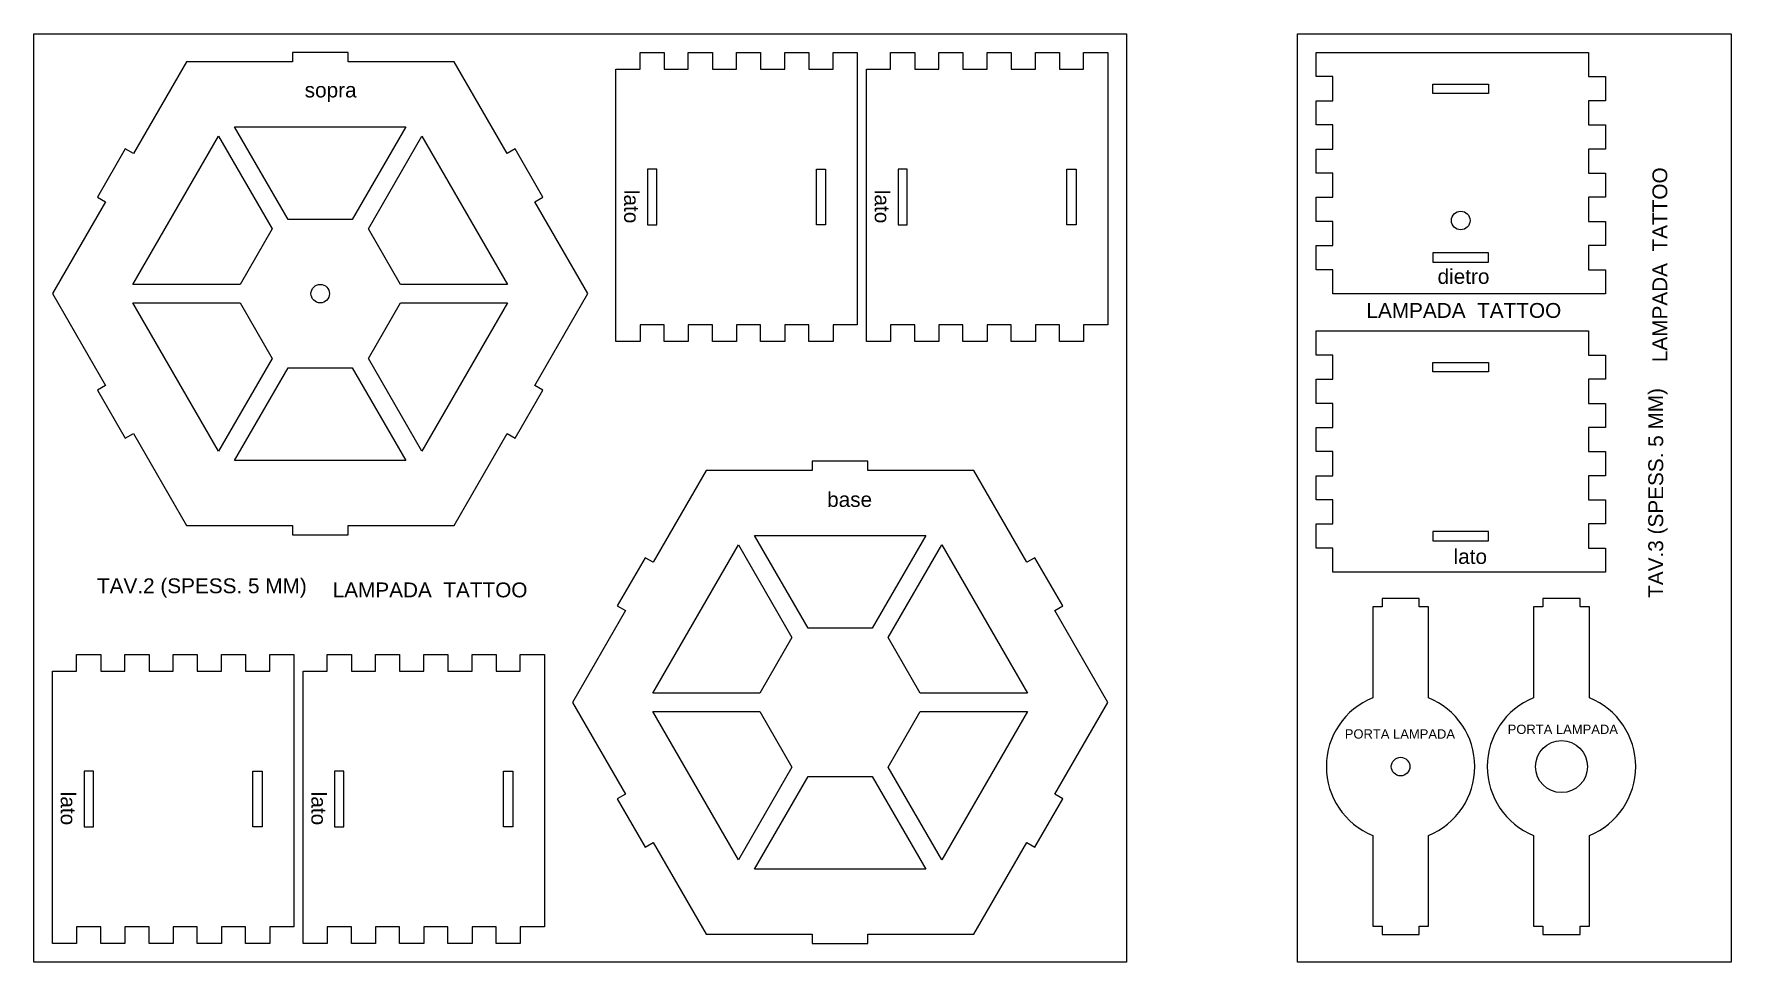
# Model space of a CAD drawing. Header units: millimetres. Extents: x 1113 to 2519, y 1111 to 1611.
# Drawn here: x 1605 to 2519, y 1111 to 1611 of the extents above; entities that cross this region are included whole.
import ezdxf

# ---------------------------------------------------------------- set-up
doc = ezdxf.new("R2010")
doc.units = ezdxf.units.MM
doc.styles.get("Standard").update_dxf_attribs({"font": 'arial.ttf'})

# ---------------------------------------------------------------- blocks, each defined once
blk = doc.blocks.new('8')
for points in [[(2595.3, 1742.04), (2623.86, 1692.58), (2619.53, 1690.08), (2634.53, 1664.1), (2638.86, 1666.6), (2667.42, 1617.14), (2724.53, 1617.14), (2724.53, 1612.14), (2754.53, 1612.14), (2754.53, 1617.14), (2811.64, 1617.14), (2840.2, 1666.6), (2844.53, 1664.1), (2859.53, 1690.08), (2855.2, 1692.58), (2883.76, 1742.04), (2855.2, 1791.5), (2859.53, 1794), (2844.53, 1819.99), (2840.2, 1817.49), (2811.64, 1866.95), (2754.53, 1866.95), (2754.53, 1871.95), (2724.53, 1871.95), (2724.53, 1866.95), (2667.42, 1866.95), (2638.86, 1817.49), (2634.53, 1819.99), (2619.53, 1794), (2623.86, 1791.5)], [(2693.4, 1831.95), (2785.66, 1831.95), (2756.8, 1781.95), (2722.27, 1781.95)], [(2684.74, 1826.95), (2713.61, 1776.95), (2696.34, 1747.04), (2638.61, 1747.04)], [(2794.32, 1826.95), (2840.46, 1747.04), (2782.72, 1747.04), (2765.46, 1776.95)], [(2684.74, 1657.14), (2638.61, 1737.04), (2696.34, 1737.04), (2713.61, 1707.14)], [(2840.46, 1737.04), (2794.32, 1657.14), (2765.46, 1707.14), (2782.72, 1737.04)], [(2785.66, 1652.14), (2693.4, 1652.14), (2722.27, 1702.14), (2756.8, 1702.14)]]:
    blk.add_lwpolyline(points, close=True)
blk = doc.blocks.new('X')
for points in [[(1615.24, 1471.55), (1643.8, 1422.09), (1639.47, 1419.59), (1654.47, 1393.61), (1658.8, 1396.11), (1687.36, 1346.64), (1744.47, 1346.64), (1744.47, 1341.64), (1774.47, 1341.64), (1774.47, 1346.64), (1831.58, 1346.64), (1860.14, 1396.11), (1864.47, 1393.61), (1879.47, 1419.59), (1875.14, 1422.09), (1903.7, 1471.55), (1875.14, 1521.01), (1879.47, 1523.51), (1864.47, 1549.49), (1860.14, 1546.99), (1831.58, 1596.45), (1774.47, 1596.45), (1774.47, 1601.45), (1744.47, 1601.45), (1744.47, 1596.45), (1687.36, 1596.45), (1658.8, 1546.99), (1654.47, 1549.49), (1639.47, 1523.51), (1643.8, 1521.01)], [(1704.68, 1556.45), (1733.54, 1506.45), (1716.28, 1476.55), (1658.54, 1476.55)], [(1713.34, 1561.45), (1805.6, 1561.45), (1776.73, 1511.45), (1742.21, 1511.45)], [(1814.26, 1556.45), (1860.4, 1476.55), (1802.66, 1476.55), (1785.4, 1506.45)], [(1704.68, 1386.64), (1658.54, 1466.55), (1716.28, 1466.55), (1733.54, 1436.64)], [(1860.4, 1466.55), (1814.26, 1386.64), (1785.4, 1436.64), (1802.66, 1466.55)], [(1805.6, 1381.64), (1713.34, 1381.64), (1742.21, 1431.64), (1776.73, 1431.64)]]:
    blk.add_lwpolyline(points, close=True)
blk.add_circle((1759.47, 1471.55), 5)
at = {"insert": (1751.1, 1585.24), "char_height": 8, "attachment_point": 1}
blk.add_mtext_dynamic_manual_height_columns('sopra', width=39.3772, gutter_width=12.5, heights=[0], dxfattribs=at)

msp = doc.modelspace()

# ---------------------------------------------------------------- linework, layer by layer
for points in [[(1605.24, 1111.45), (1605.24, 1611.45), (2193.73, 1611.45), (2193.73, 1111.45)], [(2285.98, 1111.45), (2285.98, 1611.45), (2519.49, 1611.45), (2519.49, 1111.45)], [(2048.73, 1454.68), (2035.73, 1454.68), (2035.73, 1445.68), (2022.73, 1445.68), (2022.73, 1454.68), (2009.73, 1454.68), (2009.73, 1445.68), (1996.73, 1445.68), (1996.73, 1454.68), (1983.73, 1454.68), (1983.73, 1445.68), (1970.73, 1445.68), (1970.73, 1454.68), (1957.73, 1454.68), (1957.73, 1445.68), (1944.73, 1445.68), (1944.73, 1454.68), (1931.73, 1454.68), (1931.73, 1445.68), (1918.73, 1445.68), (1918.73, 1592.45), (1931.73, 1592.45), (1931.73, 1601.45), (1944.73, 1601.45), (1944.73, 1592.45), (1957.73, 1592.45), (1957.73, 1601.45), (1970.73, 1601.45), (1970.73, 1592.45), (1983.73, 1592.45), (1983.73, 1601.45), (1996.73, 1601.45), (1996.73, 1592.45), (2009.73, 1592.45), (2009.73, 1601.45), (2022.73, 1601.45), (2022.73, 1592.45), (2035.73, 1592.45), (2035.73, 1601.45), (2048.73, 1601.45)], [(2183.73, 1454.68), (2170.73, 1454.68), (2170.73, 1445.68), (2157.73, 1445.68), (2157.73, 1454.68), (2144.73, 1454.68), (2144.73, 1445.68), (2131.73, 1445.68), (2131.73, 1454.68), (2118.73, 1454.68), (2118.73, 1445.68), (2105.73, 1445.68), (2105.73, 1454.68), (2092.73, 1454.68), (2092.73, 1445.68), (2079.73, 1445.68), (2079.73, 1454.68), (2066.73, 1454.68), (2066.73, 1445.68), (2053.73, 1445.68), (2053.73, 1592.45), (2066.73, 1592.45), (2066.73, 1601.45), (2079.73, 1601.45), (2079.73, 1592.45), (2092.73, 1592.45), (2092.73, 1601.45), (2105.73, 1601.45), (2105.73, 1592.45), (2118.73, 1592.45), (2118.73, 1601.45), (2131.73, 1601.45), (2131.73, 1592.45), (2144.73, 1592.45), (2144.73, 1601.45), (2157.73, 1601.45), (2157.73, 1592.45), (2170.73, 1592.45), (2170.73, 1601.45), (2183.73, 1601.45)], [(2304.98, 1471.45), (2304.98, 1484.45), (2295.98, 1484.45), (2295.98, 1497.45), (2304.98, 1497.45), (2304.98, 1510.45), (2295.98, 1510.45), (2295.98, 1523.45), (2304.98, 1523.45), (2304.98, 1536.45), (2295.98, 1536.45), (2295.98, 1549.45), (2304.98, 1549.45), (2304.98, 1562.45), (2295.98, 1562.45), (2295.98, 1575.45), (2304.98, 1575.45), (2304.98, 1588.45), (2295.98, 1588.45), (2295.98, 1601.45), (2442.76, 1601.45), (2442.76, 1588.45), (2451.76, 1588.45), (2451.76, 1575.45), (2442.76, 1575.45), (2442.76, 1562.45), (2451.76, 1562.45), (2451.76, 1549.45), (2442.76, 1549.45), (2442.76, 1536.45), (2451.76, 1536.45), (2451.76, 1523.45), (2442.76, 1523.45), (2442.76, 1510.45), (2451.76, 1510.45), (2451.76, 1497.45), (2442.76, 1497.45), (2442.76, 1484.45), (2451.76, 1484.45), (2451.76, 1471.45)], [(2358.87, 1579.45), (2358.87, 1584.45), (2388.87, 1584.45), (2388.87, 1579.45)], [(1940.73, 1538.56), (1935.73, 1538.56), (1935.73, 1508.56), (1940.73, 1508.56)], [(2026.73, 1538.56), (2031.73, 1538.56), (2031.73, 1508.56), (2026.73, 1508.56)], [(2075.73, 1538.56), (2070.73, 1538.56), (2070.73, 1508.56), (2075.73, 1508.56)], [(2161.73, 1538.56), (2166.73, 1538.56), (2166.73, 1508.56), (2161.73, 1508.56)], [(2358.87, 1493.45), (2358.87, 1488.45), (2388.87, 1488.45), (2388.87, 1493.45)], [(2304.98, 1321.45), (2304.98, 1334.45), (2295.98, 1334.45), (2295.98, 1347.45), (2304.98, 1347.45), (2304.98, 1360.45), (2295.98, 1360.45), (2295.98, 1373.45), (2304.98, 1373.45), (2304.98, 1386.45), (2295.98, 1386.45), (2295.98, 1399.45), (2304.98, 1399.45), (2304.98, 1412.45), (2295.98, 1412.45), (2295.98, 1425.45), (2304.98, 1425.45), (2304.98, 1438.45), (2295.98, 1438.45), (2295.98, 1451.45), (2442.76, 1451.45), (2442.76, 1438.45), (2451.76, 1438.45), (2451.76, 1425.45), (2442.76, 1425.45), (2442.76, 1412.45), (2451.76, 1412.45), (2451.76, 1399.45), (2442.76, 1399.45), (2442.76, 1386.45), (2451.76, 1386.45), (2451.76, 1373.45), (2442.76, 1373.45), (2442.76, 1360.45), (2451.76, 1360.45), (2451.76, 1347.45), (2442.76, 1347.45), (2442.76, 1334.45), (2451.76, 1334.45), (2451.76, 1321.45)], [(2358.87, 1429.45), (2358.87, 1434.45), (2388.87, 1434.45), (2388.87, 1429.45)], [(2358.87, 1343.45), (2358.87, 1338.45), (2388.87, 1338.45), (2388.87, 1343.45)], [(1745.24, 1130.45), (1732.24, 1130.45), (1732.24, 1121.45), (1719.24, 1121.45), (1719.24, 1130.45), (1706.24, 1130.45), (1706.24, 1121.45), (1693.24, 1121.45), (1693.24, 1130.45), (1680.24, 1130.45), (1680.24, 1121.45), (1667.24, 1121.45), (1667.24, 1130.45), (1654.24, 1130.45), (1654.24, 1121.45), (1641.24, 1121.45), (1641.24, 1130.45), (1628.24, 1130.45), (1628.24, 1121.45), (1615.24, 1121.45), (1615.24, 1268.22), (1628.24, 1268.22), (1628.24, 1277.22), (1641.24, 1277.22), (1641.24, 1268.22), (1654.24, 1268.22), (1654.24, 1277.22), (1667.24, 1277.22), (1667.24, 1268.22), (1680.24, 1268.22), (1680.24, 1277.22), (1693.24, 1277.22), (1693.24, 1268.22), (1706.24, 1268.22), (1706.24, 1277.22), (1719.24, 1277.22), (1719.24, 1268.22), (1732.24, 1268.22), (1732.24, 1277.22), (1745.24, 1277.22)], [(1880.24, 1130.45), (1867.24, 1130.45), (1867.24, 1121.45), (1854.24, 1121.45), (1854.24, 1130.45), (1841.24, 1130.45), (1841.24, 1121.45), (1828.24, 1121.45), (1828.24, 1130.45), (1815.24, 1130.45), (1815.24, 1121.45), (1802.24, 1121.45), (1802.24, 1130.45), (1789.24, 1130.45), (1789.24, 1121.45), (1776.24, 1121.45), (1776.24, 1130.45), (1763.24, 1130.45), (1763.24, 1121.45), (1750.24, 1121.45), (1750.24, 1268.22), (1763.24, 1268.22), (1763.24, 1277.22), (1776.24, 1277.22), (1776.24, 1268.22), (1789.24, 1268.22), (1789.24, 1277.22), (1802.24, 1277.22), (1802.24, 1268.22), (1815.24, 1268.22), (1815.24, 1277.22), (1828.24, 1277.22), (1828.24, 1268.22), (1841.24, 1268.22), (1841.24, 1277.22), (1854.24, 1277.22), (1854.24, 1268.22), (1867.24, 1268.22), (1867.24, 1277.22), (1880.24, 1277.22)], [(1637.24, 1214.34), (1632.24, 1214.34), (1632.24, 1184.34), (1637.24, 1184.34)], [(1723.24, 1214.34), (1728.24, 1214.34), (1728.24, 1184.34), (1723.24, 1184.34)], [(1772.24, 1214.34), (1767.24, 1214.34), (1767.24, 1184.34), (1772.24, 1184.34)], [(1858.24, 1214.34), (1863.24, 1214.34), (1863.24, 1184.34), (1858.24, 1184.34)]]:
    msp.add_lwpolyline(points, close=True)
for points in [[(2356.46, 1179.68, 0.6742), (2356.46, 1253.84), (2356.46, 1302.76), (2351.46, 1302.76), (2351.46, 1307.26), (2331.46, 1307.26), (2331.46, 1302.76), (2326.46, 1302.76), (2326.46, 1253.84, 0.6742), (2326.46, 1179.68), (2326.46, 1130.76), (2331.46, 1130.76), (2331.46, 1126.26), (2351.46, 1126.26), (2351.46, 1130.76), (2356.46, 1130.76)], [(2443.15, 1179.68, 0.6742), (2443.15, 1253.84), (2443.15, 1302.76), (2438.15, 1302.76), (2438.15, 1307.26), (2418.15, 1307.26), (2418.15, 1302.76), (2413.15, 1302.76), (2413.15, 1253.84, 0.6742), (2413.15, 1179.68), (2413.15, 1130.76), (2418.15, 1130.76), (2418.15, 1126.26), (2438.15, 1126.26), (2438.15, 1130.76), (2443.15, 1130.76)]]:
    msp.add_lwpolyline(points, format="xyb", close=True)
for centre, radius in [((2373.87, 1510.95), 5), ((2428.15, 1216.76), 14), ((2341.46, 1216.76), 5)]:
    msp.add_circle(centre, radius)

# ---------------------------------------------------------------- block references
for name, p in [('X', (0, 0)), ('8', (-700.02, -490.69))]:
    msp.add_blockref(name, p)

# ---------------------------------------------------------------- texts
at = {"char_height": 8, "attachment_point": 1}
for s, width, insert, rotation in [('LAMPADA  TATTOO', 113.2943, (2477.12, 1434.64), 90), ('lato', 39.3772, (1931.21, 1527.44), 270), ('lato', 39.3772, (2066.21, 1527.44), 270), ('TAV.3 (SPESS. 5 MM)', 116.0374, (2474.91, 1307.67), 90), ('lato', 39.3772, (1627.72, 1203.21), 270), ('lato', 39.3772, (1762.72, 1203.21), 270)]:
    msp.add_mtext_dynamic_manual_height_columns(s, width=width, gutter_width=12.5, heights=[0], dxfattribs=dict(at, insert=insert, rotation=rotation))
at = {"attachment_point": 1}
for s, width, insert, char_height in [('dietro', 39.3772, (2361.37, 1484.82), 8), ('LAMPADA  TATTOO', 113.2943, (2323.07, 1466.49), 8), ('base', 39.3772, (2032.54, 1364.65), 8), ('lato', 39.3772, (2370, 1333.93), 8), ('TAV.2 (SPESS. 5 MM)', 116.0374, (1639.2, 1318.15), 8), ('LAMPADA  TATTOO', 113.2943, (1766.17, 1315.94), 8), ('PORTA LAMPADA', 95.8865, (2311.4, 1236.83), 5), ('PORTA LAMPADA', 95.8865, (2399.16, 1239.34), 5)]:
    msp.add_mtext_dynamic_manual_height_columns(s, width=width, gutter_width=12.5, heights=[0], dxfattribs=dict(at, insert=insert, char_height=char_height))

doc.saveas('drawing.dxf')
